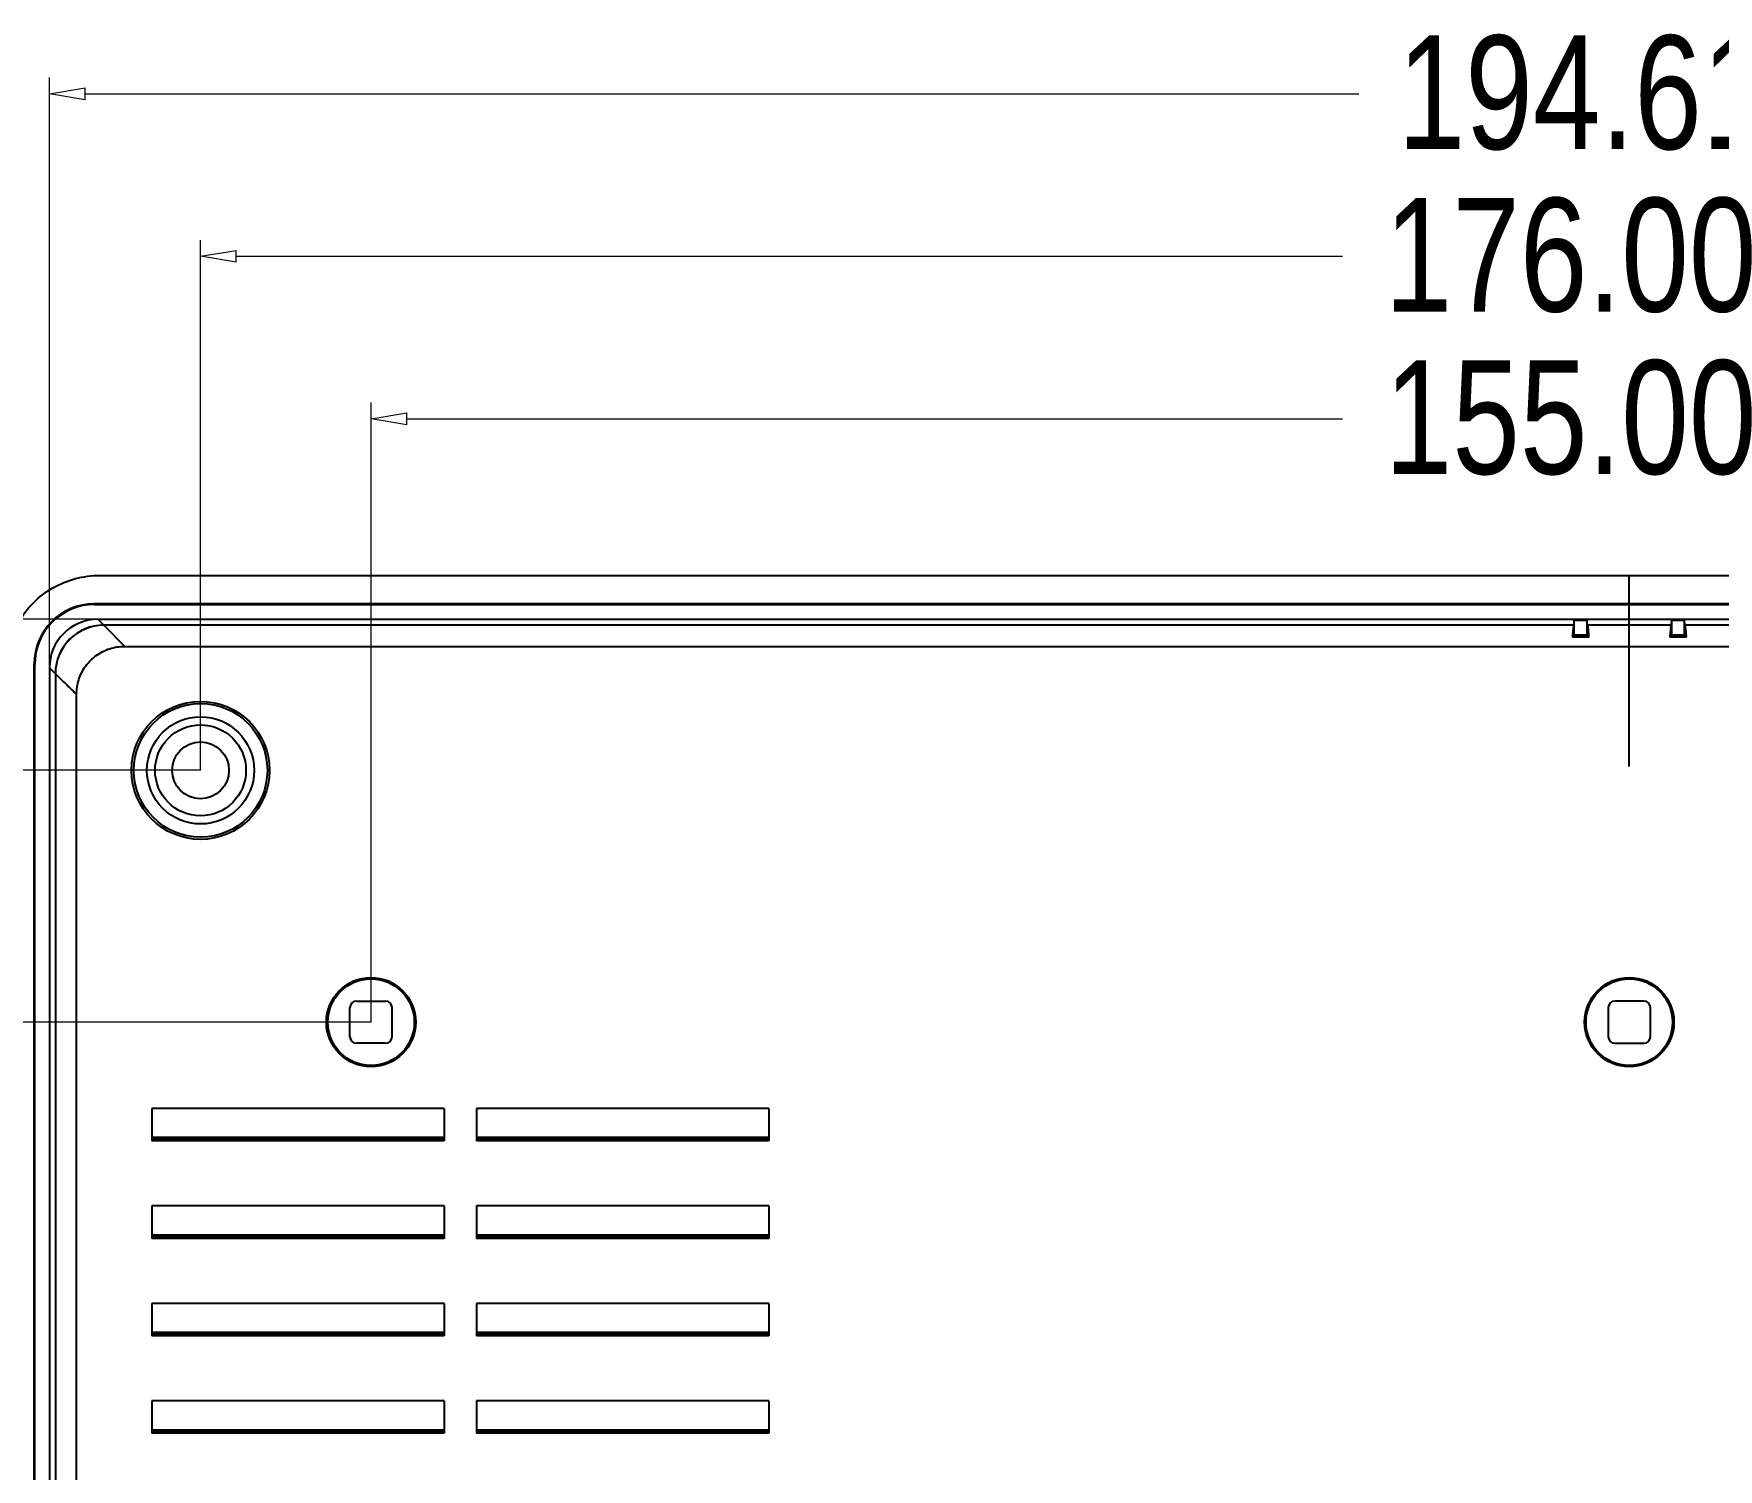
# Model space of a CAD drawing. Header units: inches. Extents: x -219 to 252, y -99 to 210.
# Drawn here: x 147.4 to 202.3, y 143.9 to 190.7 of the extents above; entities that cross this region are included whole.
import ezdxf

# ---------------------------------------------------------------- set-up
doc = ezdxf.new("R2010")
doc.units = ezdxf.units.IN
doc.header["$MEASUREMENT"] = 0
doc.linetypes.add('AI-Linetype-4', pattern=[141.111111, 35.277778, -35.277778, 35.277778, -35.277778])

# ---------------------------------------------------------------- blocks, each defined once
blk = doc.blocks.new('block 394')
at = {"color": 7, "lineweight": 25, "true_color": 0xffffff}
blk.add_open_spline([(149.363, 172.077), (148.281, 172.077), (147.405, 171.201), (147.405, 170.119)], degree=3, dxfattribs=at)
blk = doc.blocks.new('block 395')
at = {"color": 7, "lineweight": 25, "true_color": 0xffffff}
blk.add_open_spline([(149.344, 172.096), (148.262, 172.096), (147.386, 171.219), (147.386, 170.138)], degree=3, dxfattribs=at)
blk = doc.blocks.new('block 403')
at = {"color": 7, "lineweight": 25, "true_color": 0xffffff}
blk.add_open_spline([(149.469, 171.595), (148.593, 171.595), (147.887, 170.889), (147.887, 170.013)], degree=3, dxfattribs=at)
blk = doc.blocks.new('block 413')
at = {"color": 7, "lineweight": 25, "true_color": 0xffffff}
blk.add_open_spline([(201.226, 171.403), (201.232, 171.371), (201.236, 171.34), (201.239, 171.308), (201.244, 171.265), (201.248, 171.221), (201.252, 171.178), (201.257, 171.123), (201.261, 171.067), (201.265, 171.012)], degree=3, knots=[0, 0, 0, 0, 1, 1, 1, 2, 2, 2, 3, 3, 3, 3], dxfattribs=at)
blk = doc.blocks.new('block 414')
at = {"color": 7, "lineweight": 25, "true_color": 0xffffff}
blk.add_open_spline([(198.049, 171.403), (198.055, 171.371), (198.059, 171.34), (198.062, 171.308), (198.067, 171.265), (198.071, 171.221), (198.075, 171.178), (198.08, 171.123), (198.084, 171.067), (198.088, 171.012)], degree=3, knots=[0, 0, 0, 0, 1, 1, 1, 2, 2, 2, 3, 3, 3, 3], dxfattribs=at)
blk = doc.blocks.new('block 421')
at = {"color": 7, "lineweight": 25, "true_color": 0xffffff}
blk.add_open_spline([(148.079, 169.818), (148.13, 169.767), (148.181, 169.717), (148.232, 169.667), (148.309, 169.592), (148.386, 169.518), (148.462, 169.443), (148.565, 169.343), (148.668, 169.243), (148.77, 169.143)], degree=3, knots=[0, 0, 0, 0, 1, 1, 1, 2, 2, 2, 3, 3, 3, 3], dxfattribs=at)
blk = doc.blocks.new('block 422')
at = {"color": 7, "lineweight": 25, "true_color": 0xffffff}
blk.add_open_spline([(148.77, 169.143), (148.77, 169.308), (148.796, 169.474), (148.847, 169.632), (148.898, 169.788), (148.973, 169.936), (149.069, 170.068), (149.165, 170.2), (149.281, 170.317), (149.413, 170.412), (149.545, 170.509), (149.693, 170.584), (149.849, 170.634), (150.007, 170.685), (150.174, 170.711), (150.339, 170.711)], degree=3, knots=[0, 0, 0, 0, 1, 1, 1, 2, 2, 2, 3, 3, 3, 4, 4, 4, 5, 5, 5, 5], dxfattribs=at)
blk = doc.blocks.new('block 427')
at = {"color": 7, "lineweight": 25, "true_color": 0xffffff}
blk.add_open_spline([(197.597, 171.403), (197.592, 171.371), (197.588, 171.34), (197.584, 171.308), (197.579, 171.265), (197.575, 171.221), (197.571, 171.178), (197.566, 171.123), (197.562, 171.067), (197.558, 171.012)], degree=3, knots=[0, 0, 0, 0, 1, 1, 1, 2, 2, 2, 3, 3, 3, 3], dxfattribs=at)
blk = doc.blocks.new('block 428')
at = {"color": 7, "lineweight": 25, "true_color": 0xffffff}
blk.add_open_spline([(200.774, 171.403), (200.769, 171.371), (200.765, 171.34), (200.761, 171.308), (200.756, 171.265), (200.752, 171.221), (200.748, 171.178), (200.744, 171.123), (200.739, 171.067), (200.735, 171.012)], degree=3, knots=[0, 0, 0, 0, 1, 1, 1, 2, 2, 2, 3, 3, 3, 3], dxfattribs=at)
blk = doc.blocks.new('block 434')
at = {"color": 7, "lineweight": 25, "true_color": 0xffffff}
blk.add_open_spline([(146.46, 169.951), (146.46, 170.221), (146.495, 170.493), (146.565, 170.754), (146.635, 171.014), (146.739, 171.264), (146.874, 171.497), (147.009, 171.728), (147.173, 171.941), (147.363, 172.13), (147.552, 172.318), (147.766, 172.481), (147.997, 172.614), (148.229, 172.747), (148.477, 172.85), (148.736, 172.919), (148.995, 172.988), (149.263, 173.022), (149.531, 173.022)], degree=3, knots=[0, 0, 0, 0, 1, 1, 1, 2, 2, 2, 3, 3, 3, 4, 4, 4, 5, 5, 5, 6, 6, 6, 6], dxfattribs=at)
blk = doc.blocks.new('block 442')
at = {"color": 7, "lineweight": 25, "true_color": 0xffffff}
blk.add_open_spline([(200.1, 158.937), (200.1, 159.054), (200.005, 159.149), (199.888, 159.149)], degree=3, dxfattribs=at)
blk = doc.blocks.new('block 443')
at = {"color": 7, "lineweight": 25, "true_color": 0xffffff}
blk.add_open_spline([(199.888, 157.772), (200.005, 157.772), (200.1, 157.867), (200.1, 157.984)], degree=3, dxfattribs=at)
blk = doc.blocks.new('block 466')
at = {"color": 7, "lineweight": 25, "true_color": 0xffffff}
blk.add_open_spline([(198.723, 157.984), (198.723, 157.867), (198.818, 157.772), (198.935, 157.772)], degree=3, dxfattribs=at)
blk = doc.blocks.new('block 467')
at = {"color": 7, "lineweight": 25, "true_color": 0xffffff}
blk.add_open_spline([(198.935, 159.149), (198.818, 159.149), (198.723, 159.054), (198.723, 158.937)], degree=3, dxfattribs=at)
blk = doc.blocks.new('block 468')
at = {"color": 7, "lineweight": 25, "true_color": 0xffffff}
blk.add_open_spline([(159.062, 158.937), (159.062, 159.054), (158.967, 159.149), (158.85, 159.149)], degree=3, dxfattribs=at)
blk = doc.blocks.new('block 469')
at = {"color": 7, "lineweight": 25, "true_color": 0xffffff}
blk.add_open_spline([(158.85, 157.772), (158.967, 157.772), (159.062, 157.867), (159.062, 157.984)], degree=3, dxfattribs=at)
blk = doc.blocks.new('block 470')
at = {"color": 7, "lineweight": 25, "true_color": 0xffffff}
blk.add_open_spline([(157.685, 157.984), (157.685, 157.867), (157.78, 157.772), (157.897, 157.772)], degree=3, dxfattribs=at)
blk = doc.blocks.new('block 471')
at = {"color": 7, "lineweight": 25, "true_color": 0xffffff}
blk.add_open_spline([(157.897, 159.149), (157.78, 159.149), (157.685, 159.054), (157.685, 158.937)], degree=3, dxfattribs=at)
blk = doc.blocks.new('block 472')
at = {"color": 7, "lineweight": 25, "true_color": 0xffffff}
blk.add_open_spline([(153.74, 166.668), (153.74, 167.18), (153.326, 167.595), (152.814, 167.595), (152.302, 167.595), (151.887, 167.18), (151.887, 166.668), (151.887, 166.156), (152.302, 165.741), (152.814, 165.741), (153.326, 165.741), (153.74, 166.156), (153.74, 166.668), (153.74, 166.668), (153.74, 166.668), (153.74, 166.668)], degree=3, knots=[0, 0, 0, 0, 1, 1, 1, 2, 2, 2, 3, 3, 3, 4, 4, 4, 5, 5, 5, 5], dxfattribs=at)
blk = doc.blocks.new('block 473')
at = {"color": 7, "lineweight": 25, "true_color": 0xffffff}
blk.add_open_spline([(200.822, 158.46), (200.822, 159.239), (200.19, 159.87), (199.412, 159.87), (198.633, 159.87), (198.002, 159.239), (198.002, 158.46), (198.002, 157.682), (198.633, 157.05), (199.412, 157.05), (200.19, 157.05), (200.822, 157.682), (200.822, 158.46), (200.822, 158.46), (200.822, 158.46), (200.822, 158.46)], degree=3, knots=[0, 0, 0, 0, 1, 1, 1, 2, 2, 2, 3, 3, 3, 4, 4, 4, 5, 5, 5, 5], dxfattribs=at)
blk = doc.blocks.new('block 474')
at = {"color": 7, "lineweight": 25, "true_color": 0xffffff}
blk.add_open_spline([(159.784, 158.46), (159.784, 159.239), (159.153, 159.87), (158.374, 159.87), (157.595, 159.87), (156.964, 159.239), (156.964, 158.46), (156.964, 157.682), (157.595, 157.05), (158.374, 157.05), (159.153, 157.05), (159.784, 157.682), (159.784, 158.46), (159.784, 158.46), (159.784, 158.46), (159.784, 158.46)], degree=3, knots=[0, 0, 0, 0, 1, 1, 1, 2, 2, 2, 3, 3, 3, 4, 4, 4, 5, 5, 5, 5], dxfattribs=at)
blk = doc.blocks.new('block 475')
at = {"color": 7, "lineweight": 25, "true_color": 0xffffff}
blk.add_open_spline([(200.868, 158.46), (200.868, 159.265), (200.216, 159.917), (199.412, 159.917), (198.607, 159.917), (197.955, 159.265), (197.955, 158.46), (197.955, 157.656), (198.607, 157.004), (199.412, 157.004), (200.216, 157.004), (200.868, 157.656), (200.868, 158.46), (200.868, 158.46), (200.868, 158.46), (200.868, 158.46)], degree=3, knots=[0, 0, 0, 0, 1, 1, 1, 2, 2, 2, 3, 3, 3, 4, 4, 4, 5, 5, 5, 5], dxfattribs=at)
blk = doc.blocks.new('block 476')
at = {"color": 7, "lineweight": 25, "true_color": 0xffffff}
blk.add_open_spline([(159.83, 158.46), (159.83, 159.265), (159.178, 159.917), (158.374, 159.917), (157.57, 159.917), (156.918, 159.265), (156.918, 158.46), (156.918, 157.656), (157.57, 157.004), (158.374, 157.004), (159.178, 157.004), (159.83, 157.656), (159.83, 158.46), (159.83, 158.46), (159.83, 158.46), (159.83, 158.46)], degree=3, knots=[0, 0, 0, 0, 1, 1, 1, 2, 2, 2, 3, 3, 3, 4, 4, 4, 5, 5, 5, 5], dxfattribs=at)
blk = doc.blocks.new('block 477')
at = {"color": 7, "lineweight": 25, "true_color": 0xffffff}
blk.add_open_spline([(154.296, 166.668), (154.296, 167.487), (153.633, 168.151), (152.814, 168.151), (151.995, 168.151), (151.331, 167.487), (151.331, 166.668), (151.331, 165.849), (151.995, 165.185), (152.814, 165.185), (153.633, 165.185), (154.296, 165.849), (154.296, 166.668), (154.296, 166.668), (154.296, 166.668), (154.296, 166.668)], degree=3, knots=[0, 0, 0, 0, 1, 1, 1, 2, 2, 2, 3, 3, 3, 4, 4, 4, 5, 5, 5, 5], dxfattribs=at)
blk = doc.blocks.new('block 478')
at = {"color": 7, "lineweight": 25, "true_color": 0xffffff}
blk.add_open_spline([(149.663, 171.403), (148.789, 171.404), (148.08, 170.696), (148.079, 169.822), (148.079, 169.821), (148.079, 169.82), (148.079, 169.819)], degree=3, knots=[0, 0, 0, 0, 1, 1, 1, 2, 2, 2, 2], dxfattribs=at)
blk = doc.blocks.new('block 479')
at = {"color": 7, "lineweight": 25, "true_color": 0xffffff}
blk.add_open_spline([(149.663, 171.403), (148.791, 171.397), (148.085, 170.691), (148.079, 169.819)], degree=3, dxfattribs=at)
blk = doc.blocks.new('block 480')
at = {"color": 7, "lineweight": 25, "true_color": 0xffffff}
blk.add_open_spline([(154.561, 166.668), (154.561, 167.633), (153.779, 168.415), (152.814, 168.415), (151.849, 168.415), (151.066, 167.633), (151.066, 166.668), (151.066, 165.703), (151.849, 164.921), (152.814, 164.921), (153.779, 164.921), (154.561, 165.703), (154.561, 166.668), (154.561, 166.668), (154.561, 166.668), (154.561, 166.668)], degree=3, knots=[0, 0, 0, 0, 1, 1, 1, 2, 2, 2, 3, 3, 3, 4, 4, 4, 5, 5, 5, 5], dxfattribs=at)
blk = doc.blocks.new('block 481')
at = {"color": 7, "lineweight": 25, "true_color": 0xffffff}
blk.add_open_spline([(154.992, 166.668), (154.992, 167.871), (154.017, 168.846), (152.814, 168.846), (151.611, 168.846), (150.636, 167.871), (150.636, 166.668), (150.636, 165.465), (151.611, 164.49), (152.814, 164.49), (154.017, 164.49), (154.992, 165.465), (154.992, 166.668), (154.992, 166.668), (154.992, 166.668), (154.992, 166.668)], degree=3, knots=[0, 0, 0, 0, 1, 1, 1, 2, 2, 2, 3, 3, 3, 4, 4, 4, 5, 5, 5, 5], dxfattribs=at)
blk = doc.blocks.new('block 482')
at = {"color": 7, "lineweight": 25, "true_color": 0xffffff}
blk.add_open_spline([(155.064, 166.668), (155.064, 167.911), (154.057, 168.918), (152.814, 168.918), (151.571, 168.918), (150.563, 167.911), (150.563, 166.668), (150.563, 165.425), (151.571, 164.418), (152.814, 164.418), (154.057, 164.418), (155.064, 165.425), (155.064, 166.668), (155.064, 166.668), (155.064, 166.668), (155.064, 166.668)], degree=3, knots=[0, 0, 0, 0, 1, 1, 1, 2, 2, 2, 3, 3, 3, 4, 4, 4, 5, 5, 5, 5], dxfattribs=at)
blk = doc.blocks.new('block 534')
at = {"color": 7, "lineweight": 25, "true_color": 0xffffff}
blk.add_lwpolyline([(149.527, 173.022), (249.297, 173.022)], dxfattribs=at)
blk = doc.blocks.new('block 535')
at = {"color": 7, "lineweight": 25, "true_color": 0xffffff}
blk.add_lwpolyline([(249.47, 172.096), (149.353, 172.096)], dxfattribs=at)
blk = doc.blocks.new('block 536')
at = {"color": 7, "lineweight": 25, "true_color": 0xffffff}
blk.add_lwpolyline([(149.353, 172.077), (249.47, 172.077)], dxfattribs=at)
blk = doc.blocks.new('block 537')
at = {"color": 7, "lineweight": 25, "true_color": 0xffffff}
blk.add_lwpolyline([(149.469, 171.595), (249.354, 171.595)], dxfattribs=at)
blk = doc.blocks.new('block 538')
at = {"color": 7, "lineweight": 25, "true_color": 0xffffff}
blk.add_lwpolyline([(200.796, 171.567), (201.204, 171.567)], dxfattribs=at)
blk = doc.blocks.new('block 539')
at = {"color": 7, "lineweight": 25, "true_color": 0xffffff}
blk.add_lwpolyline([(197.619, 171.567), (198.027, 171.567)], dxfattribs=at)
blk = doc.blocks.new('block 540')
at = {"color": 7, "lineweight": 25, "true_color": 0xffffff}
blk.add_lwpolyline([(197.597, 171.403), (149.663, 171.403)], dxfattribs=at)
blk = doc.blocks.new('block 541')
at = {"color": 7, "lineweight": 25, "true_color": 0xffffff}
blk.add_lwpolyline([(200.774, 171.403), (198.049, 171.403)], dxfattribs=at)
blk = doc.blocks.new('block 542')
at = {"color": 7, "lineweight": 25, "true_color": 0xffffff}
blk.add_lwpolyline([(249.16, 171.403), (201.226, 171.403)], dxfattribs=at)
blk = doc.blocks.new('block 543')
at = {"color": 7, "lineweight": 25, "true_color": 0xffffff}
blk.add_lwpolyline([(198.027, 171.073), (197.619, 171.073)], dxfattribs=at)
blk = doc.blocks.new('block 544')
at = {"color": 7, "lineweight": 25, "true_color": 0xffffff}
blk.add_lwpolyline([(201.204, 171.073), (200.796, 171.073)], dxfattribs=at)
blk = doc.blocks.new('block 545')
at = {"color": 7, "lineweight": 25, "true_color": 0xffffff}
blk.add_lwpolyline([(198.088, 171.012), (197.558, 171.012)], dxfattribs=at)
blk = doc.blocks.new('block 546')
at = {"color": 7, "lineweight": 25, "true_color": 0xffffff}
blk.add_lwpolyline([(201.265, 171.012), (200.735, 171.012)], dxfattribs=at)
blk = doc.blocks.new('block 547')
at = {"color": 7, "lineweight": 25, "true_color": 0xffffff}
blk.add_lwpolyline([(150.339, 170.711), (248.484, 170.711)], dxfattribs=at)
blk = doc.blocks.new('block 579')
at = {"color": 7, "lineweight": 25, "true_color": 0xffffff}
blk.add_lwpolyline([(201.265, 171.012), (201.204, 171.073)], dxfattribs=at)
blk = doc.blocks.new('block 595')
at = {"color": 7, "lineweight": 25, "true_color": 0xffffff}
blk.add_lwpolyline([(198.088, 171.012), (198.027, 171.073)], dxfattribs=at)
blk = doc.blocks.new('block 597')
at = {"color": 7, "lineweight": 25, "true_color": 0xffffff}
blk.add_lwpolyline([(157.897, 159.149), (158.85, 159.149)], dxfattribs=at)
blk = doc.blocks.new('block 598')
at = {"color": 7, "lineweight": 25, "true_color": 0xffffff}
blk.add_lwpolyline([(199.888, 159.149), (198.935, 159.149)], dxfattribs=at)
blk = doc.blocks.new('block 599')
at = {"color": 7, "lineweight": 25, "true_color": 0xffffff}
blk.add_lwpolyline([(198.935, 157.772), (199.888, 157.772)], dxfattribs=at)
blk = doc.blocks.new('block 600')
at = {"color": 7, "lineweight": 25, "true_color": 0xffffff}
blk.add_lwpolyline([(158.85, 157.772), (157.897, 157.772)], dxfattribs=at)
blk = doc.blocks.new('block 605')
at = {"color": 7, "lineweight": 25, "true_color": 0xffffff}
blk.add_lwpolyline([(160.757, 155.649), (151.225, 155.649)], dxfattribs=at)
blk = doc.blocks.new('block 606')
at = {"color": 7, "lineweight": 25, "true_color": 0xffffff}
blk.add_lwpolyline([(171.347, 155.649), (161.816, 155.649)], dxfattribs=at)
blk = doc.blocks.new('block 609')
at = {"color": 7, "lineweight": 25, "true_color": 0xffffff}
blk.add_lwpolyline([(160.757, 154.695), (151.225, 154.695)], dxfattribs=at)
blk = doc.blocks.new('block 610')
at = {"color": 7, "lineweight": 25, "true_color": 0xffffff}
blk.add_lwpolyline([(171.347, 154.695), (161.816, 154.695)], dxfattribs=at)
blk = doc.blocks.new('block 613')
at = {"color": 7, "lineweight": 25, "true_color": 0xffffff}
blk.add_lwpolyline([(160.757, 154.648), (151.225, 154.648)], dxfattribs=at)
blk = doc.blocks.new('block 614')
at = {"color": 7, "lineweight": 25, "true_color": 0xffffff}
blk.add_lwpolyline([(171.347, 154.648), (161.816, 154.648)], dxfattribs=at)
blk = doc.blocks.new('block 617')
at = {"color": 7, "lineweight": 25, "true_color": 0xffffff}
blk.add_lwpolyline([(160.757, 154.59), (151.225, 154.59)], dxfattribs=at)
blk = doc.blocks.new('block 618')
at = {"color": 7, "lineweight": 25, "true_color": 0xffffff}
blk.add_lwpolyline([(171.347, 154.59), (161.816, 154.59)], dxfattribs=at)
blk = doc.blocks.new('block 621')
at = {"color": 7, "lineweight": 25, "true_color": 0xffffff}
blk.add_lwpolyline([(160.757, 152.472), (151.225, 152.472)], dxfattribs=at)
blk = doc.blocks.new('block 622')
at = {"color": 7, "lineweight": 25, "true_color": 0xffffff}
blk.add_lwpolyline([(171.347, 152.472), (161.816, 152.472)], dxfattribs=at)
blk = doc.blocks.new('block 625')
at = {"color": 7, "lineweight": 25, "true_color": 0xffffff}
blk.add_lwpolyline([(160.757, 151.518), (151.225, 151.518)], dxfattribs=at)
blk = doc.blocks.new('block 626')
at = {"color": 7, "lineweight": 25, "true_color": 0xffffff}
blk.add_lwpolyline([(171.347, 151.518), (161.816, 151.518)], dxfattribs=at)
blk = doc.blocks.new('block 629')
at = {"color": 7, "lineweight": 25, "true_color": 0xffffff}
blk.add_lwpolyline([(160.757, 151.471), (151.225, 151.471)], dxfattribs=at)
blk = doc.blocks.new('block 630')
at = {"color": 7, "lineweight": 25, "true_color": 0xffffff}
blk.add_lwpolyline([(171.347, 151.471), (161.816, 151.471)], dxfattribs=at)
blk = doc.blocks.new('block 633')
at = {"color": 7, "lineweight": 25, "true_color": 0xffffff}
blk.add_lwpolyline([(160.757, 151.412), (151.225, 151.412)], dxfattribs=at)
blk = doc.blocks.new('block 634')
at = {"color": 7, "lineweight": 25, "true_color": 0xffffff}
blk.add_lwpolyline([(171.347, 151.412), (161.816, 151.412)], dxfattribs=at)
blk = doc.blocks.new('block 637')
at = {"color": 7, "lineweight": 25, "true_color": 0xffffff}
blk.add_lwpolyline([(160.757, 149.294), (151.225, 149.294)], dxfattribs=at)
blk = doc.blocks.new('block 638')
at = {"color": 7, "lineweight": 25, "true_color": 0xffffff}
blk.add_lwpolyline([(171.347, 149.294), (161.816, 149.294)], dxfattribs=at)
blk = doc.blocks.new('block 641')
at = {"color": 7, "lineweight": 25, "true_color": 0xffffff}
blk.add_lwpolyline([(160.757, 148.341), (151.225, 148.341)], dxfattribs=at)
blk = doc.blocks.new('block 642')
at = {"color": 7, "lineweight": 25, "true_color": 0xffffff}
blk.add_lwpolyline([(171.347, 148.341), (161.816, 148.341)], dxfattribs=at)
blk = doc.blocks.new('block 649')
at = {"color": 7, "lineweight": 25, "true_color": 0xffffff}
blk.add_lwpolyline([(160.757, 148.294), (151.225, 148.294)], dxfattribs=at)
blk = doc.blocks.new('block 650')
at = {"color": 7, "lineweight": 25, "true_color": 0xffffff}
blk.add_lwpolyline([(171.347, 148.294), (161.816, 148.294)], dxfattribs=at)
blk = doc.blocks.new('block 653')
at = {"color": 7, "lineweight": 25, "true_color": 0xffffff}
blk.add_lwpolyline([(160.757, 148.235), (151.225, 148.235)], dxfattribs=at)
blk = doc.blocks.new('block 654')
at = {"color": 7, "lineweight": 25, "true_color": 0xffffff}
blk.add_lwpolyline([(171.347, 148.235), (161.816, 148.235)], dxfattribs=at)
blk = doc.blocks.new('block 657')
at = {"color": 7, "lineweight": 25, "true_color": 0xffffff}
blk.add_lwpolyline([(160.757, 146.117), (151.225, 146.117)], dxfattribs=at)
blk = doc.blocks.new('block 658')
at = {"color": 7, "lineweight": 25, "true_color": 0xffffff}
blk.add_lwpolyline([(171.347, 146.117), (161.816, 146.117)], dxfattribs=at)
blk = doc.blocks.new('block 661')
at = {"color": 7, "lineweight": 25, "true_color": 0xffffff}
blk.add_lwpolyline([(160.757, 145.164), (151.225, 145.164)], dxfattribs=at)
blk = doc.blocks.new('block 662')
at = {"color": 7, "lineweight": 25, "true_color": 0xffffff}
blk.add_lwpolyline([(171.347, 145.164), (161.816, 145.164)], dxfattribs=at)
blk = doc.blocks.new('block 665')
at = {"color": 7, "lineweight": 25, "true_color": 0xffffff}
blk.add_lwpolyline([(160.757, 145.117), (151.225, 145.117)], dxfattribs=at)
blk = doc.blocks.new('block 666')
at = {"color": 7, "lineweight": 25, "true_color": 0xffffff}
blk.add_lwpolyline([(171.347, 145.117), (161.816, 145.117)], dxfattribs=at)
blk = doc.blocks.new('block 669')
at = {"color": 7, "lineweight": 25, "true_color": 0xffffff}
blk.add_lwpolyline([(160.757, 145.058), (151.225, 145.058)], dxfattribs=at)
blk = doc.blocks.new('block 670')
at = {"color": 7, "lineweight": 25, "true_color": 0xffffff}
blk.add_lwpolyline([(171.347, 145.058), (161.816, 145.058)], dxfattribs=at)
blk = doc.blocks.new('block 675')
at = {"color": 7, "lineweight": 25, "true_color": 0xffffff}
blk.add_lwpolyline([(200.796, 171.567), (200.792, 171.595)], dxfattribs=at)
blk = doc.blocks.new('block 704')
at = {"color": 7, "lineweight": 25, "true_color": 0xffffff}
blk.add_lwpolyline([(201.226, 171.403), (201.209, 171.595)], dxfattribs=at)
blk = doc.blocks.new('block 705')
at = {"color": 7, "lineweight": 25, "true_color": 0xffffff}
blk.add_lwpolyline([(197.619, 171.567), (197.615, 171.595)], dxfattribs=at)
blk = doc.blocks.new('block 743')
at = {"color": 7, "lineweight": 25, "true_color": 0xffffff}
blk.add_lwpolyline([(201.204, 171.567), (201.204, 171.073)], dxfattribs=at)
blk = doc.blocks.new('block 744')
at = {"color": 7, "lineweight": 25, "true_color": 0xffffff}
blk.add_lwpolyline([(200.796, 171.073), (200.796, 171.567)], dxfattribs=at)
blk = doc.blocks.new('block 746')
at = {"color": 7, "lineweight": 25, "true_color": 0xffffff}
blk.add_lwpolyline([(200.1, 157.984), (200.1, 158.937)], dxfattribs=at)
blk = doc.blocks.new('block 748')
at = {"color": 7, "lineweight": 25, "true_color": 0xffffff}
blk.add_lwpolyline([(198.049, 171.403), (198.031, 171.595)], dxfattribs=at)
blk = doc.blocks.new('block 771')
at = {"color": 7, "lineweight": 25, "true_color": 0xffffff}
blk.add_lwpolyline([(200.792, 171.595), (200.774, 171.403)], dxfattribs=at)
blk = doc.blocks.new('block 773')
at = {"color": 7, "lineweight": 25, "true_color": 0xffffff}
blk.add_lwpolyline([(198.723, 158.937), (198.723, 157.984)], dxfattribs=at)
blk = doc.blocks.new('block 775')
at = {"color": 7, "lineweight": 25, "true_color": 0xffffff}
blk.add_lwpolyline([(198.027, 171.567), (198.027, 171.073)], dxfattribs=at)
blk = doc.blocks.new('block 776')
at = {"color": 7, "lineweight": 25, "true_color": 0xffffff}
blk.add_lwpolyline([(197.619, 171.073), (197.619, 171.567)], dxfattribs=at)
blk = doc.blocks.new('block 805')
at = {"color": 7, "lineweight": 25, "true_color": 0xffffff}
blk.add_lwpolyline([(201.209, 171.595), (201.204, 171.567)], dxfattribs=at)
blk = doc.blocks.new('block 806')
at = {"color": 7, "lineweight": 25, "true_color": 0xffffff}
blk.add_lwpolyline([(198.031, 171.595), (198.027, 171.567)], dxfattribs=at)
blk = doc.blocks.new('block 807')
at = {"color": 7, "lineweight": 25, "true_color": 0xffffff}
blk.add_lwpolyline([(197.615, 171.595), (197.597, 171.403)], dxfattribs=at)
blk = doc.blocks.new('block 809')
at = {"color": 7, "lineweight": 25, "true_color": 0xffffff}
blk.add_lwpolyline([(149.664, 171.403), (150.339, 170.711)], dxfattribs=at)
blk = doc.blocks.new('block 810')
at = {"color": 7, "lineweight": 25, "true_color": 0xffffff}
blk.add_lwpolyline([(148.079, 169.819), (147.887, 170.013)], dxfattribs=at)
blk = doc.blocks.new('block 811')
at = {"color": 7, "lineweight": 25, "true_color": 0xffffff}
blk.add_lwpolyline([(147.386, 170.138), (147.405, 170.119)], dxfattribs=at)
blk = doc.blocks.new('block 812')
at = {"color": 7, "lineweight": 25, "true_color": 0xffffff}
blk.add_lwpolyline([(149.469, 171.595), (149.663, 171.403)], dxfattribs=at)
blk = doc.blocks.new('block 902')
at = {"color": 7, "lineweight": 25, "true_color": 0xffffff}
blk.add_lwpolyline([(200.735, 171.012), (200.796, 171.073)], dxfattribs=at)
blk = doc.blocks.new('block 904')
at = {"color": 7, "lineweight": 25, "true_color": 0xffffff}
blk.add_lwpolyline([(197.558, 171.012), (197.619, 171.073)], dxfattribs=at)
blk = doc.blocks.new('block 915')
at = {"color": 7, "lineweight": 25, "true_color": 0xffffff}
blk.add_lwpolyline([(171.347, 146.117), (171.347, 145.058)], dxfattribs=at)
blk = doc.blocks.new('block 916')
at = {"color": 7, "lineweight": 25, "true_color": 0xffffff}
blk.add_lwpolyline([(171.347, 149.294), (171.347, 148.235)], dxfattribs=at)
blk = doc.blocks.new('block 917')
at = {"color": 7, "lineweight": 25, "true_color": 0xffffff}
blk.add_lwpolyline([(171.347, 152.472), (171.347, 151.412)], dxfattribs=at)
blk = doc.blocks.new('block 918')
at = {"color": 7, "lineweight": 25, "true_color": 0xffffff}
blk.add_lwpolyline([(171.347, 155.649), (171.347, 154.59)], dxfattribs=at)
blk = doc.blocks.new('block 947')
at = {"color": 7, "lineweight": 25, "true_color": 0xffffff}
blk.add_lwpolyline([(161.816, 146.117), (161.816, 145.058)], dxfattribs=at)
blk = doc.blocks.new('block 948')
at = {"color": 7, "lineweight": 25, "true_color": 0xffffff}
blk.add_lwpolyline([(161.816, 149.294), (161.816, 148.235)], dxfattribs=at)
blk = doc.blocks.new('block 949')
at = {"color": 7, "lineweight": 25, "true_color": 0xffffff}
blk.add_lwpolyline([(161.816, 152.472), (161.816, 151.412)], dxfattribs=at)
blk = doc.blocks.new('block 950')
at = {"color": 7, "lineweight": 25, "true_color": 0xffffff}
blk.add_lwpolyline([(161.816, 155.649), (161.816, 154.59)], dxfattribs=at)
blk = doc.blocks.new('block 961')
at = {"color": 7, "lineweight": 25, "true_color": 0xffffff}
blk.add_lwpolyline([(160.757, 146.117), (160.757, 145.058)], dxfattribs=at)
blk = doc.blocks.new('block 962')
at = {"color": 7, "lineweight": 25, "true_color": 0xffffff}
blk.add_lwpolyline([(160.757, 149.294), (160.757, 148.235)], dxfattribs=at)
blk = doc.blocks.new('block 963')
at = {"color": 7, "lineweight": 25, "true_color": 0xffffff}
blk.add_lwpolyline([(160.757, 152.472), (160.757, 151.412)], dxfattribs=at)
blk = doc.blocks.new('block 964')
at = {"color": 7, "lineweight": 25, "true_color": 0xffffff}
blk.add_lwpolyline([(160.757, 155.649), (160.757, 154.59)], dxfattribs=at)
blk = doc.blocks.new('block 965')
at = {"color": 7, "lineweight": 25, "true_color": 0xffffff}
blk.add_lwpolyline([(159.062, 157.984), (159.062, 158.937)], dxfattribs=at)
blk = doc.blocks.new('block 967')
at = {"color": 7, "lineweight": 25, "true_color": 0xffffff}
blk.add_lwpolyline([(157.685, 157.984), (157.685, 158.937)], dxfattribs=at)
blk = doc.blocks.new('block 979')
at = {"color": 7, "lineweight": 25, "true_color": 0xffffff}
blk.add_lwpolyline([(151.225, 146.117), (151.225, 145.058)], dxfattribs=at)
blk = doc.blocks.new('block 980')
at = {"color": 7, "lineweight": 25, "true_color": 0xffffff}
blk.add_lwpolyline([(151.225, 149.294), (151.225, 148.235)], dxfattribs=at)
blk = doc.blocks.new('block 981')
at = {"color": 7, "lineweight": 25, "true_color": 0xffffff}
blk.add_lwpolyline([(151.225, 152.472), (151.225, 151.412)], dxfattribs=at)
blk = doc.blocks.new('block 982')
at = {"color": 7, "lineweight": 25, "true_color": 0xffffff}
blk.add_lwpolyline([(151.225, 155.649), (151.225, 154.59)], dxfattribs=at)
blk = doc.blocks.new('block 983')
at = {"color": 7, "lineweight": 25, "true_color": 0xffffff}
blk.add_lwpolyline([(149.353, 172.077), (149.353, 172.096)], dxfattribs=at)
blk = doc.blocks.new('block 985')
at = {"color": 7, "lineweight": 25, "true_color": 0xffffff}
blk.add_lwpolyline([(148.77, 100.121), (148.77, 169.143)], dxfattribs=at)
blk = doc.blocks.new('block 992')
at = {"color": 7, "lineweight": 25, "true_color": 0xffffff}
blk.add_lwpolyline([(148.079, 169.819), (148.079, 136.447)], dxfattribs=at)
blk = doc.blocks.new('block 995')
at = {"color": 7, "lineweight": 25, "true_color": 0xffffff}
blk.add_lwpolyline([(147.887, 170.013), (147.887, 99.251)], dxfattribs=at)
blk = doc.blocks.new('block 996')
at = {"color": 7, "lineweight": 25, "true_color": 0xffffff}
blk.add_lwpolyline([(147.405, 99.145), (147.405, 170.119)], dxfattribs=at)
blk = doc.blocks.new('block 997')
at = {"color": 7, "lineweight": 25, "true_color": 0xffffff}
blk.add_lwpolyline([(147.386, 99.126), (147.386, 170.138)], dxfattribs=at)
blk = doc.blocks.new('block 1000')
at = {"color": 1, "linetype": 'AI-Linetype-4', "lineweight": 25, "true_color": 0xff0000}
blk.add_lwpolyline([(199.412, 96.242), (199.412, 173.022)], dxfattribs=at)
blk = doc.blocks.new('block 1002')
at = {"color": 3, "lineweight": 5, "true_color": 0x00ff00}
blk.add_lwpolyline([(158.374, 158.463), (158.374, 178.66)], dxfattribs=at)
blk = doc.blocks.new('block 1004')
at = {"color": 3, "lineweight": 5, "true_color": 0x00ff00}
blk.add_lwpolyline([(159.539, 178.13), (190.06, 178.13)], dxfattribs=at)
blk = doc.blocks.new('block 1007')
at = {"color": 3, "lineweight": 5, "true_color": 0x00ff00}
blk.add_lwpolyline([(159.539, 177.936), (158.374, 178.13)], dxfattribs=at)
blk = doc.blocks.new('block 1008')
at = {"color": 3, "lineweight": 5, "true_color": 0x00ff00}
blk.add_lwpolyline([(158.374, 178.13), (159.539, 178.324)], dxfattribs=at)
blk = doc.blocks.new('block 1009')
at = {"color": 3, "lineweight": 5, "true_color": 0x00ff00}
blk.add_lwpolyline([(159.539, 177.936), (159.539, 178.324)], dxfattribs=at)
blk = doc.blocks.new('block 1006')
for name in ['block 1008', 'block 1007', 'block 1009']:
    blk.add_blockref(name, (0, 0))
blk = doc.blocks.new('block 1014')
at = {"color": 7, "true_color": 0xffffff, "insert": (191.433, 176.277), "char_height": 3.70665, "attachment_point": 7}
blk.add_mtext('\\fAdobe Song Std L|b0|i0|c0|p34;\\W0.8;155.00', dxfattribs=at)
blk = doc.blocks.new('block 1015')
at = {"lineweight": 0}
blk.add_lwpolyline([(158.374, 158.463), (158.374, 158.463)], dxfattribs=at)
blk = doc.blocks.new('block 1001')
for name in ['block 1014', 'block 1002', 'block 1006', 'block 1004', 'block 1015']:
    blk.add_blockref(name, (0, 0))
blk = doc.blocks.new('block 1020')
at = {"color": 3, "lineweight": 5, "true_color": 0x00ff00}
blk.add_lwpolyline([(152.814, 166.67), (152.814, 183.955)], dxfattribs=at)
blk = doc.blocks.new('block 1022')
at = {"color": 3, "lineweight": 5, "true_color": 0x00ff00}
blk.add_lwpolyline([(153.979, 183.426), (190.06, 183.426)], dxfattribs=at)
blk = doc.blocks.new('block 1028')
at = {"color": 3, "lineweight": 5, "true_color": 0x00ff00}
blk.add_lwpolyline([(153.979, 183.231), (152.814, 183.426)], dxfattribs=at)
blk = doc.blocks.new('block 1029')
at = {"color": 3, "lineweight": 5, "true_color": 0x00ff00}
blk.add_lwpolyline([(152.814, 183.426), (153.979, 183.62)], dxfattribs=at)
blk = doc.blocks.new('block 1030')
at = {"color": 3, "lineweight": 5, "true_color": 0x00ff00}
blk.add_lwpolyline([(153.979, 183.231), (153.979, 183.62)], dxfattribs=at)
blk = doc.blocks.new('block 1027')
for name in ['block 1029', 'block 1030', 'block 1028']:
    blk.add_blockref(name, (0, 0))
blk = doc.blocks.new('block 1031')
at = {"color": 7, "true_color": 0xffffff, "insert": (191.433, 181.572), "char_height": 3.70665, "attachment_point": 7}
blk.add_mtext('\\fAdobe Song Std L|b0|i0|c0|p34;\\W0.8;176.00', dxfattribs=at)
blk = doc.blocks.new('block 1033')
at = {"lineweight": 0}
blk.add_lwpolyline([(152.814, 166.67), (152.814, 166.67)], dxfattribs=at)
blk = doc.blocks.new('block 1034')
at = {"lineweight": 0}
blk.add_lwpolyline([(152.814, 183.426), (152.814, 183.426)], dxfattribs=at)
blk = doc.blocks.new('block 1018')
for name in ['block 1031', 'block 1020', 'block 1027', 'block 1034', 'block 1022', 'block 1033']:
    blk.add_blockref(name, (0, 0))
blk = doc.blocks.new('block 1036')
at = {"color": 3, "lineweight": 5, "true_color": 0x00ff00}
blk.add_lwpolyline([(147.887, 170.015), (147.887, 189.25)], dxfattribs=at)
blk = doc.blocks.new('block 1038')
at = {"color": 3, "lineweight": 5, "true_color": 0x00ff00}
blk.add_lwpolyline([(149.052, 188.721), (190.59, 188.721)], dxfattribs=at)
blk = doc.blocks.new('block 1041')
at = {"color": 3, "lineweight": 5, "true_color": 0x00ff00}
blk.add_lwpolyline([(149.052, 188.527), (147.887, 188.721)], dxfattribs=at)
blk = doc.blocks.new('block 1042')
at = {"color": 3, "lineweight": 5, "true_color": 0x00ff00}
blk.add_lwpolyline([(147.887, 188.721), (149.052, 188.915)], dxfattribs=at)
blk = doc.blocks.new('block 1043')
at = {"color": 3, "lineweight": 5, "true_color": 0x00ff00}
blk.add_lwpolyline([(149.052, 188.527), (149.052, 188.915)], dxfattribs=at)
blk = doc.blocks.new('block 1040')
for name in ['block 1042', 'block 1041', 'block 1043']:
    blk.add_blockref(name, (0, 0))
blk = doc.blocks.new('block 1048')
at = {"color": 7, "true_color": 0xffffff, "insert": (191.857, 186.867), "char_height": 3.70665, "attachment_point": 7}
blk.add_mtext('\\fAdobe Song Std L|b0|i0|c0|p34;\\W0.8;194.61', dxfattribs=at)
blk = doc.blocks.new('block 1049')
at = {"lineweight": 0}
blk.add_lwpolyline([(147.887, 170.015), (147.887, 170.015)], dxfattribs=at)
blk = doc.blocks.new('block 1035')
for name in ['block 1048', 'block 1036', 'block 1040', 'block 1038', 'block 1049']:
    blk.add_blockref(name, (0, 0))
blk = doc.blocks.new('block 1053')
at = {"color": 3, "lineweight": 5, "true_color": 0x00ff00}
blk.add_lwpolyline([(158.374, 158.463), (137.629, 158.463)], dxfattribs=at)
blk = doc.blocks.new('block 1054')
at = {"color": 3, "lineweight": 5, "true_color": 0x00ff00}
blk.add_lwpolyline([(158.374, 110.806), (137.629, 110.806)], dxfattribs=at)
blk = doc.blocks.new('block 1055')
at = {"color": 3, "lineweight": 5, "true_color": 0x00ff00}
blk.add_lwpolyline([(138.158, 157.298), (138.158, 142.485)], dxfattribs=at)
blk = doc.blocks.new('block 1056')
at = {"color": 3, "lineweight": 5, "true_color": 0x00ff00}
blk.add_lwpolyline([(138.158, 111.971), (138.158, 126.783)], dxfattribs=at)
blk = doc.blocks.new('block 1058')
at = {"color": 3, "lineweight": 5, "true_color": 0x00ff00}
blk.add_lwpolyline([(137.964, 157.298), (138.158, 158.463)], dxfattribs=at)
blk = doc.blocks.new('block 1059')
at = {"color": 3, "lineweight": 5, "true_color": 0x00ff00}
blk.add_lwpolyline([(138.158, 158.463), (138.353, 157.298)], dxfattribs=at)
blk = doc.blocks.new('block 1060')
at = {"color": 3, "lineweight": 5, "true_color": 0x00ff00}
blk.add_lwpolyline([(137.964, 157.298), (138.353, 157.298)], dxfattribs=at)
blk = doc.blocks.new('block 1057')
for name in ['block 1058', 'block 1059', 'block 1060']:
    blk.add_blockref(name, (0, 0))
blk = doc.blocks.new('block 1062')
at = {"color": 3, "lineweight": 5, "true_color": 0x00ff00}
blk.add_lwpolyline([(138.353, 111.971), (138.158, 110.806)], dxfattribs=at)
blk = doc.blocks.new('block 1063')
at = {"color": 3, "lineweight": 5, "true_color": 0x00ff00}
blk.add_lwpolyline([(138.158, 110.806), (137.964, 111.971)], dxfattribs=at)
blk = doc.blocks.new('block 1064')
at = {"color": 3, "lineweight": 5, "true_color": 0x00ff00}
blk.add_lwpolyline([(138.353, 111.971), (137.964, 111.971)], dxfattribs=at)
blk = doc.blocks.new('block 1061')
for name in ['block 1063', 'block 1064', 'block 1062']:
    blk.add_blockref(name, (0, 0))
blk = doc.blocks.new('block 1065')
at = {"color": 7, "true_color": 0xffffff, "insert": (140.012, 128.28), "char_height": 3.70665, "attachment_point": 7, "rotation": 90}
blk.add_mtext('\\fAdobe Song Std L|b0|i0|c0|p34;\\W0.8;90.00', dxfattribs=at)
blk = doc.blocks.new('block 1066')
at = {"lineweight": 0}
blk.add_lwpolyline([(158.374, 158.463), (158.374, 158.463)], dxfattribs=at)
blk = doc.blocks.new('block 1067')
at = {"lineweight": 0}
blk.add_lwpolyline([(158.374, 110.806), (158.374, 110.806)], dxfattribs=at)
blk = doc.blocks.new('block 1068')
at = {"lineweight": 0}
blk.add_lwpolyline([(138.158, 110.806), (138.158, 110.806)], dxfattribs=at)
blk = doc.blocks.new('block 1052')
for name in ['block 1053', 'block 1057', 'block 1066', 'block 1055', 'block 1065', 'block 1056', 'block 1061', 'block 1054', 'block 1068', 'block 1067']:
    blk.add_blockref(name, (0, 0))
blk = doc.blocks.new('block 1070')
at = {"color": 3, "lineweight": 5, "true_color": 0x00ff00}
blk.add_lwpolyline([(152.814, 166.67), (132.334, 166.67)], dxfattribs=at)
blk = doc.blocks.new('block 1071')
at = {"color": 3, "lineweight": 5, "true_color": 0x00ff00}
blk.add_lwpolyline([(152.814, 102.598), (132.334, 102.598)], dxfattribs=at)
blk = doc.blocks.new('block 1072')
at = {"color": 3, "lineweight": 5, "true_color": 0x00ff00}
blk.add_lwpolyline([(132.864, 165.505), (132.864, 143.985)], dxfattribs=at)
blk = doc.blocks.new('block 1073')
at = {"color": 3, "lineweight": 5, "true_color": 0x00ff00}
blk.add_lwpolyline([(132.864, 103.763), (132.864, 125.283)], dxfattribs=at)
blk = doc.blocks.new('block 1075')
at = {"color": 3, "lineweight": 5, "true_color": 0x00ff00}
blk.add_lwpolyline([(132.669, 165.505), (132.864, 166.67)], dxfattribs=at)
blk = doc.blocks.new('block 1076')
at = {"color": 3, "lineweight": 5, "true_color": 0x00ff00}
blk.add_lwpolyline([(132.864, 166.67), (133.058, 165.505)], dxfattribs=at)
blk = doc.blocks.new('block 1077')
at = {"color": 3, "lineweight": 5, "true_color": 0x00ff00}
blk.add_lwpolyline([(132.669, 165.505), (133.058, 165.505)], dxfattribs=at)
blk = doc.blocks.new('block 1074')
for name in ['block 1075', 'block 1076', 'block 1077']:
    blk.add_blockref(name, (0, 0))
blk = doc.blocks.new('block 1079')
at = {"color": 3, "lineweight": 5, "true_color": 0x00ff00}
blk.add_lwpolyline([(133.058, 103.763), (132.864, 102.598)], dxfattribs=at)
blk = doc.blocks.new('block 1080')
at = {"color": 3, "lineweight": 5, "true_color": 0x00ff00}
blk.add_lwpolyline([(132.864, 102.598), (132.669, 103.763)], dxfattribs=at)
blk = doc.blocks.new('block 1081')
at = {"color": 3, "lineweight": 5, "true_color": 0x00ff00}
blk.add_lwpolyline([(133.058, 103.763), (132.669, 103.763)], dxfattribs=at)
blk = doc.blocks.new('block 1078')
for name in ['block 1080', 'block 1081', 'block 1079']:
    blk.add_blockref(name, (0, 0))
blk = doc.blocks.new('block 1082')
at = {"color": 7, "true_color": 0xffffff, "insert": (134.717, 126.656), "char_height": 3.70665, "attachment_point": 7, "rotation": 90}
blk.add_mtext('\\fAdobe Song Std L|b0|i0|c0|p34;\\W0.8;121.00', dxfattribs=at)
blk = doc.blocks.new('block 1083')
at = {"lineweight": 0}
blk.add_lwpolyline([(152.814, 166.67), (152.814, 166.67)], dxfattribs=at)
blk = doc.blocks.new('block 1084')
at = {"lineweight": 0}
blk.add_lwpolyline([(152.814, 102.598), (152.814, 102.598)], dxfattribs=at)
blk = doc.blocks.new('block 1085')
at = {"lineweight": 0}
blk.add_lwpolyline([(132.864, 102.598), (132.864, 102.598)], dxfattribs=at)
blk = doc.blocks.new('block 1069')
for name in ['block 1070', 'block 1074', 'block 1083', 'block 1072', 'block 1082', 'block 1073', 'block 1078', 'block 1071', 'block 1085', 'block 1084']:
    blk.add_blockref(name, (0, 0))
blk = doc.blocks.new('block 1087')
at = {"color": 3, "lineweight": 5, "true_color": 0x00ff00}
blk.add_lwpolyline([(149.469, 171.597), (127.372, 171.597)], dxfattribs=at)
blk = doc.blocks.new('block 1088')
at = {"color": 3, "lineweight": 5, "true_color": 0x00ff00}
blk.add_lwpolyline([(149.741, 97.672), (127.372, 97.672)], dxfattribs=at)
blk = doc.blocks.new('block 1089')
at = {"color": 3, "lineweight": 5, "true_color": 0x00ff00}
blk.add_lwpolyline([(127.902, 170.432), (127.902, 143.456)], dxfattribs=at)
blk = doc.blocks.new('block 1090')
at = {"color": 3, "lineweight": 5, "true_color": 0x00ff00}
blk.add_lwpolyline([(127.902, 98.836), (127.902, 125.812)], dxfattribs=at)
blk = doc.blocks.new('block 1092')
at = {"color": 3, "lineweight": 5, "true_color": 0x00ff00}
blk.add_lwpolyline([(127.708, 170.432), (127.902, 171.597)], dxfattribs=at)
blk = doc.blocks.new('block 1093')
at = {"color": 3, "lineweight": 5, "true_color": 0x00ff00}
blk.add_lwpolyline([(127.902, 171.597), (128.096, 170.432)], dxfattribs=at)
blk = doc.blocks.new('block 1094')
at = {"color": 3, "lineweight": 5, "true_color": 0x00ff00}
blk.add_lwpolyline([(127.708, 170.432), (128.096, 170.432)], dxfattribs=at)
blk = doc.blocks.new('block 1091')
for name in ['block 1092', 'block 1093', 'block 1094']:
    blk.add_blockref(name, (0, 0))
blk = doc.blocks.new('block 1096')
at = {"color": 3, "lineweight": 5, "true_color": 0x00ff00}
blk.add_lwpolyline([(128.096, 98.836), (127.902, 97.672)], dxfattribs=at)
blk = doc.blocks.new('block 1097')
at = {"color": 3, "lineweight": 5, "true_color": 0x00ff00}
blk.add_lwpolyline([(127.902, 97.672), (127.708, 98.836)], dxfattribs=at)
blk = doc.blocks.new('block 1098')
at = {"color": 3, "lineweight": 5, "true_color": 0x00ff00}
blk.add_lwpolyline([(128.096, 98.836), (127.708, 98.836)], dxfattribs=at)
blk = doc.blocks.new('block 1095')
for name in ['block 1097', 'block 1098', 'block 1096']:
    blk.add_blockref(name, (0, 0))
blk = doc.blocks.new('block 1099')
at = {"color": 7, "true_color": 0xffffff, "insert": (129.755, 127.08), "char_height": 3.70665, "attachment_point": 7, "rotation": 90}
blk.add_mtext('\\fAdobe Song Std L|b0|i0|c0|p34;\\W0.8;139.61', dxfattribs=at)
blk = doc.blocks.new('block 1100')
at = {"lineweight": 0}
blk.add_lwpolyline([(149.469, 171.597), (149.469, 171.597)], dxfattribs=at)
blk = doc.blocks.new('block 1101')
at = {"lineweight": 0}
blk.add_lwpolyline([(149.741, 97.672), (149.741, 97.672)], dxfattribs=at)
blk = doc.blocks.new('block 1102')
at = {"lineweight": 0}
blk.add_lwpolyline([(127.902, 97.672), (127.902, 97.672)], dxfattribs=at)
blk = doc.blocks.new('block 1086')
for name in ['block 1087', 'block 1091', 'block 1100', 'block 1089', 'block 1099', 'block 1090', 'block 1095', 'block 1088', 'block 1102', 'block 1101']:
    blk.add_blockref(name, (0, 0))

msp = doc.modelspace()

# ---------------------------------------------------------------- block references
for name in ['block 1035', 'block 1018', 'block 1001', 'block 434', 'block 534', 'block 1000', 'block 395', 'block 394', 'block 535', 'block 983', 'block 536', 'block 1086', 'block 403', 'block 537', 'block 812', 'block 807', 'block 705', 'block 539', 'block 776', 'block 806', 'block 775', 'block 748', 'block 771', 'block 675', 'block 538', 'block 744', 'block 805', 'block 743', 'block 704', 'block 478', 'block 479', 'block 540', 'block 809', 'block 427', 'block 904', 'block 545', 'block 543', 'block 595', 'block 414', 'block 541', 'block 428', 'block 902', 'block 546', 'block 544', 'block 579', 'block 413', 'block 542', 'block 422', 'block 547', 'block 811', 'block 997', 'block 996', 'block 810', 'block 995', 'block 992', 'block 421', 'block 985', 'block 482', 'block 481', 'block 480', 'block 477', 'block 472', 'block 1069', 'block 476', 'block 475', 'block 474', 'block 473', 'block 471', 'block 967', 'block 597', 'block 468', 'block 965', 'block 467', 'block 773', 'block 598', 'block 442', 'block 746', 'block 1052', 'block 470', 'block 600', 'block 469', 'block 466', 'block 599', 'block 443', 'block 605', 'block 982', 'block 964', 'block 606', 'block 950', 'block 918', 'block 609', 'block 613', 'block 617', 'block 610', 'block 614', 'block 618', 'block 621', 'block 981', 'block 963', 'block 622', 'block 949', 'block 917', 'block 625', 'block 629', 'block 633', 'block 626', 'block 630', 'block 634', 'block 637', 'block 980', 'block 962', 'block 638', 'block 948', 'block 916', 'block 641', 'block 649', 'block 653', 'block 642', 'block 650', 'block 654', 'block 657', 'block 979', 'block 961', 'block 658', 'block 947', 'block 915', 'block 661', 'block 665', 'block 669', 'block 662', 'block 666', 'block 670']:
    msp.add_blockref(name, (0, 0))

doc.saveas('drawing.dxf')
